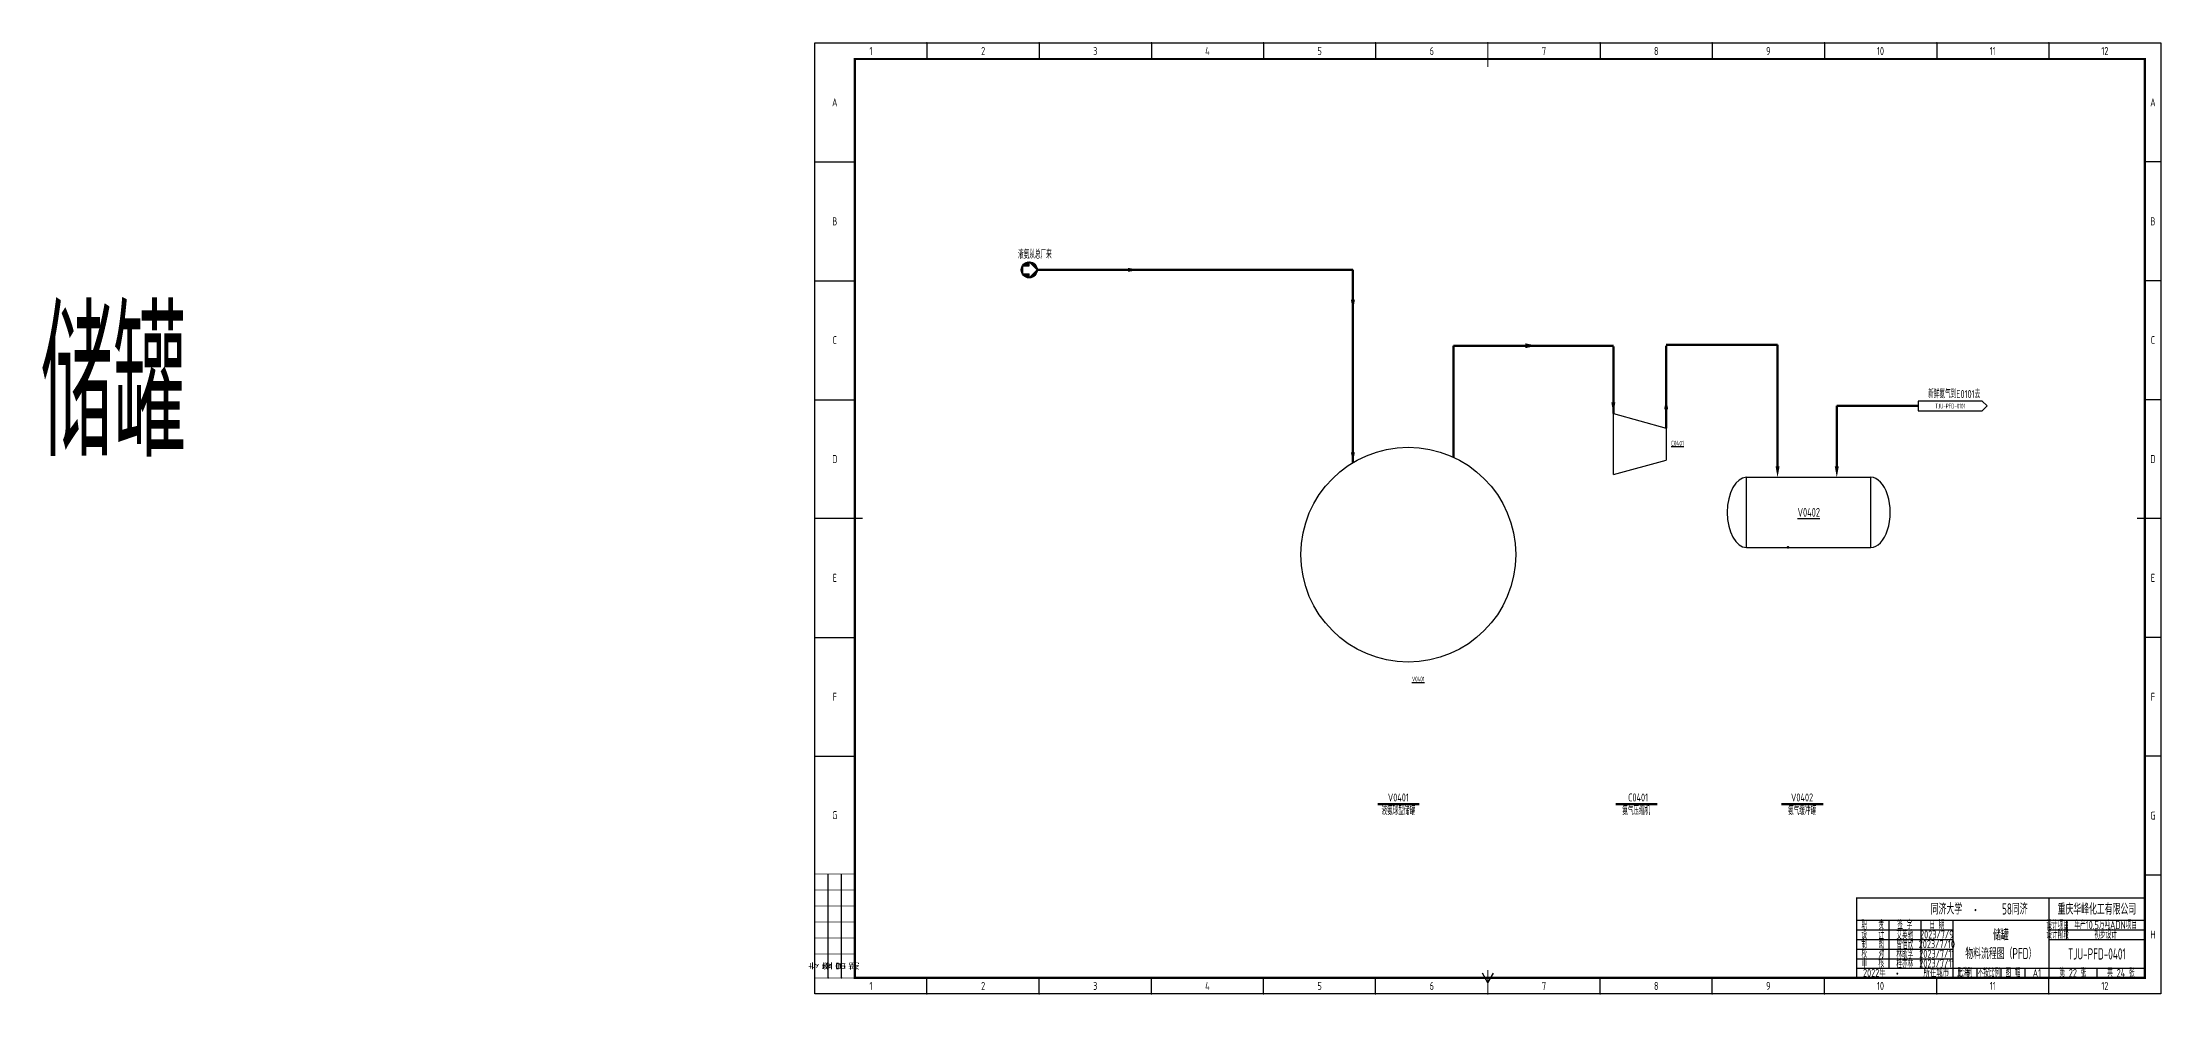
# Model space of a CAD drawing. Header units: millimetres. Extents: x 442 to 10185, y 1370 to 5122.
# Drawn here: x 525 to 1849, y 1370 to 1965 of the extents above; entities that cross this region are included whole.
import ezdxf

# ---------------------------------------------------------------- set-up
doc = ezdxf.new("R2010")
doc.units = ezdxf.units.MM
for name, color, linetype, lineweight in [('01-主物流线-粗实线', 132, 'Continuous', 80), ('01-文本', 7, 'Continuous', 25), ('01-文本 @ 1', 7, 'Continuous', 25), ('03-主物流线', 132, 'Continuous', 80), ('03-设备外轮廓线-细实线', 7, 'Continuous', 25), ('04-设备内部件-细实线', 181, 'Continuous', 25), ('05-图框与标题栏', 7, 'Continuous', 25), ('06-箭头', 7, 'Continuous', 25), ('07-箭头', 7, 'Continuous', 25), ('08-进出物流标志', 7, 'Continuous', 25), ('09-文本', 7, 'Continuous', 25), ('12-设备位号线', 7, 'Continuous', 80)]:
    doc.layers.add(name, color=color, linetype=linetype, lineweight=lineweight)
doc.layers.add('TITLE', color=7, linetype='Continuous')
doc.styles.add('3-gbcbig', font='gbenor.shx', dxfattribs={"width": 0.7, "height": 3, "bigfont": 'gbcbig.shx'})
doc.styles.add('5-gbcbig', font='gbenor.shx', dxfattribs={"width": 0.7, "height": 5, "bigfont": 'gbcbig.shx'})
doc.styles.add('7-gbcbig', font='gbenor.shx', dxfattribs={"width": 0.7, "height": 7, "bigfont": 'gbcbig.shx'})
doc.styles.add('EQ55', font='gbenor.shx', dxfattribs={"width": 0.75, "height": 5, "bigfont": 'gbcbig.shx'})
doc.styles.get("Standard").update_dxf_attribs({"font": 'arial.ttf'})
doc.styles.add('工程字', font='gbenor.shx', dxfattribs={"bigfont": 'gbcbig.shx'})

# ---------------------------------------------------------------- blocks, each defined once
blk = doc.blocks.new('箭头')
at = {"layer": '07-箭头'}
blk.add_lwpolyline([(0, 0, 0, 2.5, 0), (-7, 0, 2.5, 2.5, 0)], format="xyseb", dxfattribs=at)

msp = doc.modelspace()

# ---------------------------------------------------------------- hatches: boundary and pattern name
at = {"layer": '08-进出物流标志'}
h = msp.add_hatch(dxfattribs=at)
h.set_pattern_fill('ANSI31', color=256, scale=0.1)
h.set_pattern_definition([(45, (-1135.73004, 2404.29202), (-0.224506403, 0.224506403), [])])
h.paths.add_polyline_path([(1142, 1825.5), (1142, 1828, 0.267949), (1137.7, 1825.5)])
h.paths.add_polyline_path([(1137.7, 1825.5, 0.131652), (1137, 1823, 0.131652), (1137.7, 1820.5)])
h.paths.add_polyline_path([(1137.7, 1820.5, 0.267949), (1142, 1818), (1142, 1820.5)])
h.paths.add_polyline_path([(1142, 1818, 0.414214), (1147, 1823)])
h.paths.add_polyline_path([(1142, 1828), (1147, 1823, 0.414214)])

# ---------------------------------------------------------------- linework, layer by layer
msp.add_line((1590.1, 1649.6), (1667.8, 1649.6))
at = {"layer": '01-主物流线-粗实线'}
for p, q in [((1210.7, 1823), (1147, 1823)), ((1344.2, 1823), (1210.7, 1823)), ((1344.2, 1702.6), (1344.2, 1823)), ((1407, 1706), (1407, 1775.6)), ((1407, 1775.6), (1506.9, 1775.6)), ((1506.9, 1775.6), (1506.9, 1775.6)), ((1506.9, 1740.2), (1506.9, 1775.1)), ((1539.9, 1776.1), (1609.5, 1776.1)), ((1539.9, 1724.2), (1539.9, 1775.6)), ((1609.5, 1700.3), (1609.5, 1776.1)), ((1506.9, 1733.2), (1506.9, 1738.4)), ((1539.9, 1738.4), (1539.9, 1742.9)), ((1646.5, 1700.3), (1646.5, 1738)), ((1646.5, 1738), (1697.4, 1738))]:
    msp.add_line(p, q, dxfattribs=at)
msp.add_point((1616, 1649.6), dxfattribs=at)
at = {"layer": '01-文本'}
msp.add_circle((1378.8, 1645.1), 67.1, dxfattribs=at)
at = {"layer": '03-设备外轮廓线-细实线'}
for p, q in [((1506.9, 1695.2), (1506.9, 1733.2)), ((1506.9, 1733.2), (1539.9, 1724.2)), ((1539.9, 1724.2), (1539.9, 1704.2)), ((1506.9, 1695.2), (1539.9, 1704.2)), ((1667.8, 1693.3), (1590.1, 1693.3))]:
    msp.add_line(p, q, dxfattribs=at)
for centre, start_param, end_param in [((1590.1, 1671.5), 3.141593, 6.283185), ((1667.8, 1671.5), 0, 3.141593)]:
    msp.add_ellipse(centre, major_axis=(0, -21.9), ratio=0.550347, start_param=start_param, end_param=end_param, dxfattribs=at)
at = {"layer": '04-设备内部件-细实线'}
for p, q in [((1590.1, 1649.6), (1590.1, 1693.3)), ((1667.8, 1649.6), (1667.8, 1693.3))]:
    msp.add_line(p, q, dxfattribs=at)
at = {"layer": '05-图框与标题栏'}
for p, q in [((1078.1, 1964.7), (1078.1, 1954.7)), ((1148.2, 1964.7), (1148.2, 1954.7)), ((1218.3, 1964.7), (1218.3, 1954.7)), ((1288.4, 1964.7), (1288.4, 1954.7)), ((1358.4, 1964.7), (1358.4, 1954.7)), ((1498.6, 1964.7), (1498.6, 1954.7)), ((1568.7, 1964.7), (1568.7, 1954.7)), ((1638.8, 1964.7), (1638.8, 1954.7)), ((1708.9, 1964.7), (1708.9, 1954.7)), ((1778.9, 1964.7), (1778.9, 1954.7)), ((1008, 1890.4), (1033, 1890.4)), ((1849, 1890.4), (1839, 1890.4)), ((1008, 1816.2), (1033, 1816.2)), ((1849, 1816.2), (1839, 1816.2)), ((1008, 1741.9), (1033, 1741.9)), ((1849, 1741.9), (1839, 1741.9)), ((1008, 1593.4), (1033, 1593.4)), ((1849, 1593.4), (1839, 1593.4)), ((1008, 1519.2), (1033, 1519.2)), ((1849, 1519.2), (1839, 1519.2)), ((1016.4, 1380.7), (1016.4, 1445.7)), ((1024.7, 1380.7), (1024.7, 1445.7)), ((1849, 1444.9), (1839, 1444.9)), ((1779, 1430.7), (1779, 1380.7)), ((1659, 1416.7), (1839, 1416.7)), ((1679, 1416.7), (1679, 1386.7)), ((1699, 1416.7), (1699, 1386.7)), ((1719, 1416.7), (1719, 1380.7)), ((1790, 1416.7), (1790, 1404.7)), ((1659, 1410.7), (1719, 1410.7)), ((1659, 1404.7), (1719, 1404.7)), ((1779, 1410.7), (1839, 1410.7)), ((1779, 1404.7), (1839, 1404.7)), ((1659, 1398.7), (1719, 1398.7)), ((1659, 1392.7), (1719, 1392.7)), ((1078.1, 1370.7), (1078.1, 1380.7)), ((1148.2, 1370.7), (1148.2, 1380.7)), ((1218.3, 1370.7), (1218.3, 1380.7)), ((1288.4, 1370.7), (1288.4, 1380.7)), ((1358.4, 1370.7), (1358.4, 1380.7)), ((1428.5, 1377.7), (1425.1, 1383.7)), ((1428.5, 1377.7), (1432, 1383.7)), ((1498.6, 1370.7), (1498.6, 1380.7)), ((1568.7, 1370.7), (1568.7, 1380.7)), ((1638.8, 1370.7), (1638.8, 1380.7)), ((1659, 1386.7), (1839, 1386.7)), ((1708.9, 1370.7), (1708.9, 1380.7)), ((1734, 1386.7), (1734, 1380.7)), ((1749, 1386.7), (1749, 1380.7)), ((1764, 1386.7), (1764, 1380.7)), ((1778.9, 1370.7), (1778.9, 1380.7)), ((1809, 1386.7), (1809, 1380.7))]:
    msp.add_line(p, q, dxfattribs=at)
for points, const_width in [([(1428.5, 1964.7), (1428.5, 1949.7)], 0.8), ([(1008, 1667.7), (1038, 1667.7)], 0.8), ([(1849, 1667.7), (1834, 1667.7)], 0.8), ([(1033, 1445.7), (1008, 1445.7)], 0.4), ([(1033, 1435.7), (1008, 1435.7)], 0.4), ([(1839, 1430.7), (1659, 1430.7), (1659, 1380.7)], 0.8), ([(1033, 1425.7), (1008, 1425.7)], 0.4), ([(1033, 1415.7), (1008, 1415.7)], 0.4), ([(1033, 1405.7), (1008, 1405.7)], 0.4), ([(1033, 1395.7), (1008, 1395.7)], 0.4), ([(1033, 1380.7), (1008, 1380.7)], 0.4), ([(1428.5, 1370.7), (1428.5, 1385.7)], 0.8)]:
    msp.add_lwpolyline(points, dxfattribs=dict(at, const_width=const_width))
at = {"layer": '05-图框与标题栏', "const_width": 1.4}
msp.add_lwpolyline([(1033, 1954.7), (1033, 1380.7), (1839, 1380.7), (1839, 1954.7)], close=True, dxfattribs=at)
at = {"layer": '05-图框与标题栏'}
for p in [(1078.1, 1964.7), (1078.1, 1964.7), (1078.1, 1964.7), (1148.2, 1964.7), (1148.2, 1964.7), (1148.2, 1964.7), (1218.3, 1964.7), (1218.3, 1964.7), (1218.3, 1964.7), (1288.4, 1964.7), (1288.4, 1964.7), (1288.4, 1964.7), (1358.4, 1964.7), (1358.4, 1964.7), (1358.4, 1964.7), (1428.5, 1964.7), (1428.5, 1964.7), (1428.5, 1964.7), (1498.6, 1964.7), (1498.6, 1964.7), (1498.6, 1964.7), (1568.7, 1964.7), (1568.7, 1964.7), (1568.7, 1964.7), (1638.8, 1964.7), (1638.8, 1964.7), (1638.8, 1964.7), (1708.9, 1964.7), (1708.9, 1964.7), (1708.9, 1964.7), (1778.9, 1964.7), (1778.9, 1964.7), (1778.9, 1964.7), (1849, 1890.4), (1849, 1816.2), (1849, 1741.9), (1849, 1667.7), (1849, 1593.4), (1849, 1519.2), (1849, 1444.9), (1016.4, 1380.7), (1024.7, 1380.7), (1078.1, 1370.7), (1148.2, 1370.7), (1218.3, 1370.7), (1288.4, 1370.7), (1358.4, 1370.7), (1428.5, 1370.7), (1498.6, 1370.7), (1568.7, 1370.7), (1638.8, 1370.7), (1708.9, 1370.7), (1778.9, 1370.7)]:
    msp.add_point(p, dxfattribs=at)
at = {"layer": '06-箭头'}
for points in [[(1459, 1775.6, 0, 3, 0), (1452, 1775.6, 3, 3, 0)], [(1344.2, 1702.6, 0, 2.5, 0), (1344.2, 1709.1, 2.5, 2.5, 0)]]:
    msp.add_lwpolyline(points, format="xyseb", dxfattribs=at)
at = {"layer": '08-进出物流标志'}
for p, q in [((1142, 1828), (1147, 1823)), ((1142, 1825.5), (1142, 1828)), ((1137.7, 1825.5), (1137.7, 1820.5)), ((1137.7, 1825.5), (1142, 1825.5)), ((1137.7, 1820.5), (1142, 1820.5)), ((1147, 1823), (1142, 1818)), ((1142, 1818), (1142, 1820.5)), ((1737.4, 1741), (1697.4, 1741)), ((1697.4, 1741), (1697.4, 1735)), ((1697.4, 1735), (1737.4, 1735)), ((1740.4, 1738), (1737.4, 1741)), ((1737.4, 1735), (1740.4, 1738))]:
    msp.add_line(p, q, dxfattribs=at)
msp.add_circle((1142, 1823), 5, dxfattribs=at)
at = {"layer": '12-设备位号线'}
for p, q in [((1359.7, 1489.2), (1385.6, 1489.2)), ((1508.4, 1489.2), (1534.3, 1489.2)), ((1612, 1489.2), (1637.9, 1489.2))]:
    msp.add_line(p, q, dxfattribs=at)
at = {"layer": 'TITLE'}
for p, q in [((1008, 1964.7), (1849, 1964.7)), ((1008, 1370.7), (1008, 1964.7)), ((1849, 1964.7), (1849, 1370.7)), ((1849, 1370.7), (1008, 1370.7))]:
    msp.add_line(p, q, dxfattribs=at)

# ---------------------------------------------------------------- block references
at = {"layer": '03-主物流线', "rotation": 270}
for p in [(1609.5, 1693.3), (1646.5, 1693.3)]:
    msp.add_blockref('箭头', p, dxfattribs=at)
at = {"layer": '07-箭头'}
msp.add_blockref('箭头', (1210.7, 1823), dxfattribs=at)
for p, rotation in [((1344.2, 1797.3), 270), ((1539.9, 1742.9), 90.00000000000001)]:
    msp.add_blockref('箭头', p, dxfattribs=dict(at, rotation=rotation))
at = {"layer": '07-箭头', "xscale": -1, "rotation": 90}
msp.add_blockref('箭头', (1506.9, 1733.2), dxfattribs=at)

# ---------------------------------------------------------------- texts
at = {"insert": (1629, 1671.5), "char_height": 5.55, "attachment_point": 5, "style": '3-gbcbig'}
msp.add_mtext_dynamic_manual_height_columns('{\\LV0402}', width=23.545, gutter_width=64.8, heights=[22.5], dxfattribs=at)
at = {"layer": '01-文本 @ 1', "insert": (1547, 1714.7), "char_height": 3, "attachment_point": 5, "style": 'EQ55'}
msp.add_mtext_dynamic_manual_height_columns('{\\LC0401}', width=28.08, gutter_width=25, heights=[2.5], dxfattribs=at)
at = {"layer": '05-图框与标题栏', "attachment_point": 5}
for s, width, gutter_width, heights, insert, char_height, style in [('1', 70.083, 25, [0], (1043.1, 1959.7), 5, '5-gbcbig'), ('2', 70.083, 12.5, [0], (1113.2, 1959.7), 5, '5-gbcbig'), ('3', 70.083, 25, [0], (1183.2, 1959.7), 5, '5-gbcbig'), ('4', 70.083, 25, [0], (1253.3, 1959.7), 5, '5-gbcbig'), ('5', 70.083, 25, [0], (1323.4, 1959.7), 5, '5-gbcbig'), ('6', 70.083, 25, [0], (1393.5, 1959.7), 5, '5-gbcbig'), ('7', 70.083, 25, [0], (1463.6, 1959.7), 5, '5-gbcbig'), ('8', 70.083, 25, [0], (1533.7, 1959.7), 5, '5-gbcbig'), ('9', 70.083, 25, [0], (1603.7, 1959.7), 5, '5-gbcbig'), ('10', 70.083, 25, [0], (1673.8, 1959.7), 5, '5-gbcbig'), ('11', 70.083, 25, [0], (1743.9, 1959.7), 5, '5-gbcbig'), ('12', 70.083, 25, [0], (1814, 1959.7), 5, '5-gbcbig'), ('A', 25, 25, [0], (1020.5, 1927.6), 5, '5-gbcbig'), ('A', 10, 25, [0], (1844, 1927.6), 5, '5-gbcbig'), ('B', 25, 25, [0], (1020.5, 1853.3), 5, '5-gbcbig'), ('B', 10, 25, [0], (1844, 1853.3), 5, '5-gbcbig'), ('C', 25, 25, [0], (1020.5, 1779.1), 5, '5-gbcbig'), ('C', 10, 25, [0], (1844, 1779.1), 5, '5-gbcbig'), ('D', 25, 25, [0], (1020.5, 1704.8), 5, '5-gbcbig'), ('D', 10, 25, [0], (1844, 1704.8), 5, '5-gbcbig'), ('E', 25, 25, [0], (1020.5, 1630.6), 5, '5-gbcbig'), ('E', 10, 25, [0], (1844, 1630.6), 5, '5-gbcbig'), ('F', 25, 25, [0], (1020.5, 1556.3), 5, '5-gbcbig'), ('F', 10, 25, [0], (1844, 1556.3), 5, '5-gbcbig'), ('G', 25, 25, [0], (1020.5, 1482.4), 5, '5-gbcbig'), ('G', 10, 25, [0], (1844, 1482.1), 5, '5-gbcbig'), ('职   责', 20, 25, [0], (1669, 1413.7), 5, '5-gbcbig'), ('签 字', 20, 25, [0], (1689, 1413.7), 5, '5-gbcbig'), ('设计项目', 15, 25, [0], (1784.5, 1413.7), 5, '5-gbcbig'), ('重庆华峰化工有限公司', 60, 25, [0], (1809, 1423.7), 7, '7-gbcbig'), ('设   计', 20, 25, [0], (1669, 1407.7), 5, '5-gbcbig'), ('制   图', 20, 25, [0], (1669, 1402), 5, '5-gbcbig'), ('艾英驰', 20, 25, [0], (1689, 1407.3), 5, '5-gbcbig'), ('曾信欣', 20, 25, [0], (1689, 1401.3), 5, '5-gbcbig'), ('2023/7/10', 20, 25, [0], (1709, 1401.8), 5, '5-gbcbig'), ('2023/7/9', 20, 25, [0], (1709, 1407.8), 5, '5-gbcbig'), ('日 期', 20, 25, [0], (1709, 1413.7), 5, '5-gbcbig'), ('设计阶段', 15, 25, [0], (1784.5, 1407.7), 5, '5-gbcbig'), ('H', 10, 25, [0], (1844, 1407.8), 5, '5-gbcbig'), ('校   对', 20, 25, [0], (1669, 1395.7), 5, '5-gbcbig'), ('审   核', 20, 25, [0], (1669, 1389.7), 5, '5-gbcbig'), ('林耿孚', 20, 25, [0], (1689, 1395.3), 5, '5-gbcbig'), ('桂亦林', 20, 25, [0], (1689, 1389.3), 5, '5-gbcbig'), ('2023/7/11', 20, 25, [0], (1709, 1395.8), 5, '5-gbcbig'), ('2023/7/11', 20, 25, [0], (1709, 1389.8), 5, '5-gbcbig'), ('TJU-PFD-0401', 60, 25, [12.5], (1809, 1395.7), 7, '7-gbcbig'), ('1', 70.083, 25, [0], (1043.1, 1375.7), 5, '5-gbcbig'), ('2', 70.083, 25, [0], (1113.2, 1375.7), 5, '5-gbcbig'), ('3', 70.083, 25, [0], (1183.2, 1375.7), 5, '5-gbcbig'), ('4', 70.083, 25, [0], (1253.3, 1375.7), 5, '5-gbcbig'), ('5', 70.083, 25, [0], (1323.4, 1375.7), 5, '5-gbcbig'), ('6', 70.083, 25, [0], (1393.5, 1375.7), 5, '5-gbcbig'), ('7', 70.083, 25, [0], (1463.6, 1375.7), 5, '5-gbcbig'), ('8', 70.083, 25, [0], (1533.7, 1375.7), 5, '5-gbcbig'), ('9', 70.083, 25, [0], (1603.7, 1375.7), 5, '5-gbcbig'), ('10', 70.083, 25, [0], (1673.8, 1375.7), 5, '5-gbcbig'), ('比 例', 15, 25, [0], (1726.5, 1383.7), 5, '5-gbcbig'), ('不按比例', 15, 25, [0], (1741.5, 1383.7), 5, '5-gbcbig'), ('11', 70.083, 25, [0], (1743.9, 1375.7), 5, '5-gbcbig'), ('图 幅', 15, 25, [0], (1756.5, 1383.7), 5, '5-gbcbig'), ('A1', 14.917, 25, [0], (1771.5, 1383.7), 5, '5-gbcbig'), ('第 22 张', 30, 25, [0], (1794, 1383.7), 5, '5-gbcbig'), ('12', 70.083, 25, [0], (1814, 1375.7), 5, '5-gbcbig'), ('共 24 张', 30, 25, [0], (1824, 1383.7), 5, '5-gbcbig')]:
    msp.add_mtext_dynamic_manual_height_columns(s, width=width, gutter_width=gutter_width, heights=heights, dxfattribs=dict(at, insert=insert, char_height=char_height, style=style))
at = {"layer": '05-图框与标题栏'}
for s, insert, char_height, width, attachment_point, style in [('\\pi5.78018;同济大学             ', (1699.4, 1423.8), 7, 32.259, 4, '7-gbcbig'), ('58同济          ', (1757.7, 1423.8), 7, 32.259, 5, '7-gbcbig'), (' 2022{\\W0.8;年          所在城市  上海}', (1660.5, 1383.8), 5, 67.529, 4, '5-gbcbig'), ('{\\fFangSong|b0|i0|c134|p49;\\W0.8;·}', (1681.6, 1385.8), 5, 18.904, 1, '5-gbcbig')]:
    msp.add_mtext(s, dxfattribs=dict(at, insert=insert, char_height=char_height, width=width, attachment_point=attachment_point, style=style))
at = {"layer": '05-图框与标题栏', "insert": (1730.4, 1425.5), "char_height": 5, "width": 31.507, "attachment_point": 1}
msp.add_mtext('{\\fFangSong|b0|i0|c134|p49;\\W0.8;·}', dxfattribs=at)
at = {"layer": '05-图框与标题栏', "char_height": 5, "attachment_point": 5, "rotation": 90, "style": '工程字'}
for s, insert in [('专业', (1012.2, 1388.2)), ('签字', (1020.5, 1388.2)), ('日期', (1028.9, 1388.2))]:
    msp.add_mtext_dynamic_manual_height_columns(s, width=8.333, gutter_width=25, heights=[0], dxfattribs=dict(at, insert=insert))
at = {"layer": '09-文本'}
for s, width, gutter_width, heights, insert, char_height, attachment_point, style in [('\\pi8.43095;液氨从总厂来', 31.531, 15, [0], (1126.6, 1835), 5, 1, '5-gbcbig'), ('储罐', 595.22, 35, [0], (524.3, 1796.4), 90, 1, '7-gbcbig'), ('新鲜氨气到E0101去', 42.403, 15, [4.84], (1703.6, 1747.9), 5, 1, '5-gbcbig'), ('TJU-PFD-0101', 40, 15, [0], (1717.4, 1737.9), 3, 5, '3-gbcbig'), ('{\\LV0401}', 22.283, 15, [0], (1381.1, 1568.9), 3, 1, '3-gbcbig'), ('年产10.5万吨ADN项目', 49.06, 35, [0], (1814.5, 1413.7), 5, 5, '5-gbcbig'), ('储罐\\P物料流程图（PFD）', 60, 12.5, [0], (1749, 1401.7), 7, 5, '7-gbcbig'), ('初步设计', 49, 12.5, [0], (1814.5, 1407.7), 5, 5, '5-gbcbig')]:
    msp.add_mtext_dynamic_manual_height_columns(s, width=width, gutter_width=gutter_width, heights=heights, dxfattribs=dict(at, insert=insert, char_height=char_height, attachment_point=attachment_point, style=style))
at = {"layer": '09-文本', "char_height": 5, "width": 31.659, "attachment_point": 5, "style": '5-gbcbig'}
for s, insert in [('\\A1;V0401\\P{\\A0;液氨}球型储罐', (1372.6, 1489.2)), ('\\A1; C0401\\P{\\A0;氨气}压缩机', (1521.2, 1489.2)), ('\\A1;V0402{\\A0;\\P氨气缓冲罐}', (1624.8, 1489.2))]:
    msp.add_mtext(s, dxfattribs=dict(at, insert=insert))

doc.saveas('drawing.dxf')
